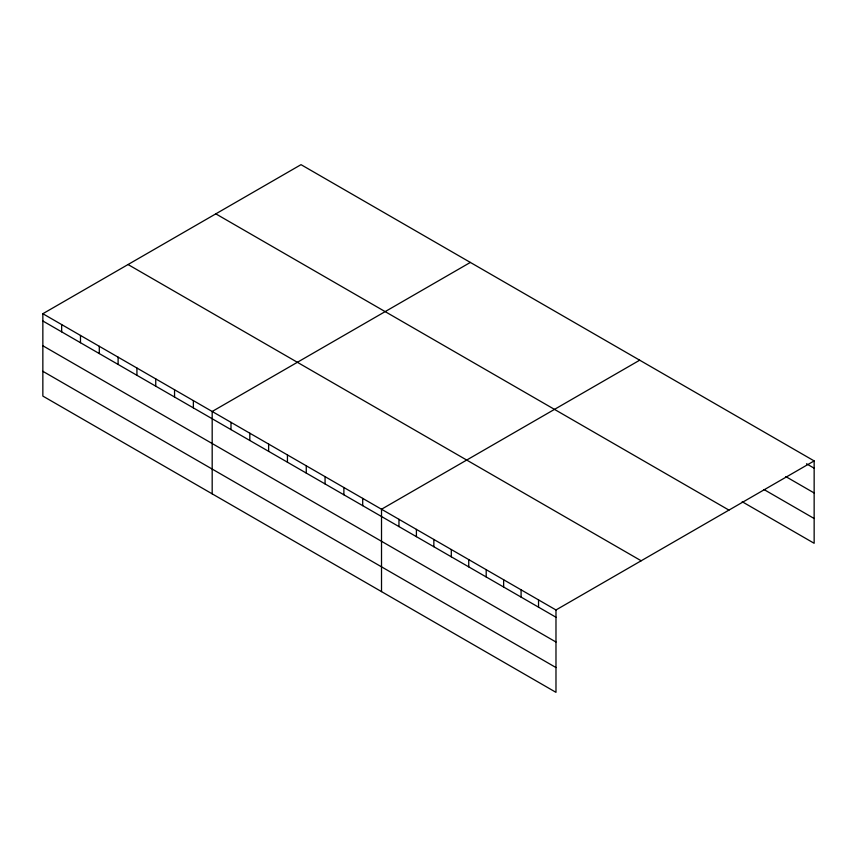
<?xml version="1.0" encoding="UTF-8"?>
<svg xmlns="http://www.w3.org/2000/svg" width="857" height="857" viewBox="0 0 857 857"><rect width="100%" height="100%" fill="white"/><g stroke="black" fill="none" stroke-linecap="round" stroke-linejoin="round"><path stroke-width="1.29" d="M42.85 313.716L555.979 609.97L555.979 692.338L42.85 396.084L42.85 313.716L301.021 164.662L814.15 460.916L814.15 543.284L742.183 501.731M470.354 262.424L212.182 411.478L212.182 493.846M639.686 360.197L381.515 509.24L381.515 591.609M555.979 609.97L814.15 460.916M806.512 463.787L814.15 468.19M785.805 476.599L814.15 492.968M763.994 489.54L814.15 518.506M215.825 213.854L728.953 510.108M128.047 264.534L641.175 560.778M42.85 320.989L555.979 617.244M42.85 345.767L555.979 642.022M42.85 371.306L555.979 667.56M538.539 599.9L538.539 607.174M521.088 589.83L521.088 597.104M503.637 579.75L503.637 587.024M486.198 569.68L486.198 576.954M468.747 559.61L468.747 566.884M451.307 549.53L451.307 556.814M433.856 539.46L433.856 546.734M416.406 529.39L416.406 536.664M398.966 519.321L398.966 526.594M362.704 498.378L362.704 505.651M343.882 487.515L343.882 494.789M325.071 476.653L325.071 483.926M306.26 465.79L306.26 473.064M287.438 454.928L287.438 462.202M268.627 444.065L268.627 451.339M249.815 433.203L249.815 440.477M230.994 422.34L230.994 429.614M193.371 400.615L193.371 407.889M174.549 389.753L174.549 397.027M155.738 378.89L155.738 386.164M136.927 368.028L136.927 375.302M118.105 357.165L118.105 364.439M99.294 346.303L99.294 353.577M80.483 335.441L80.483 342.714M61.661 324.578L61.661 331.852"/></g></svg>
